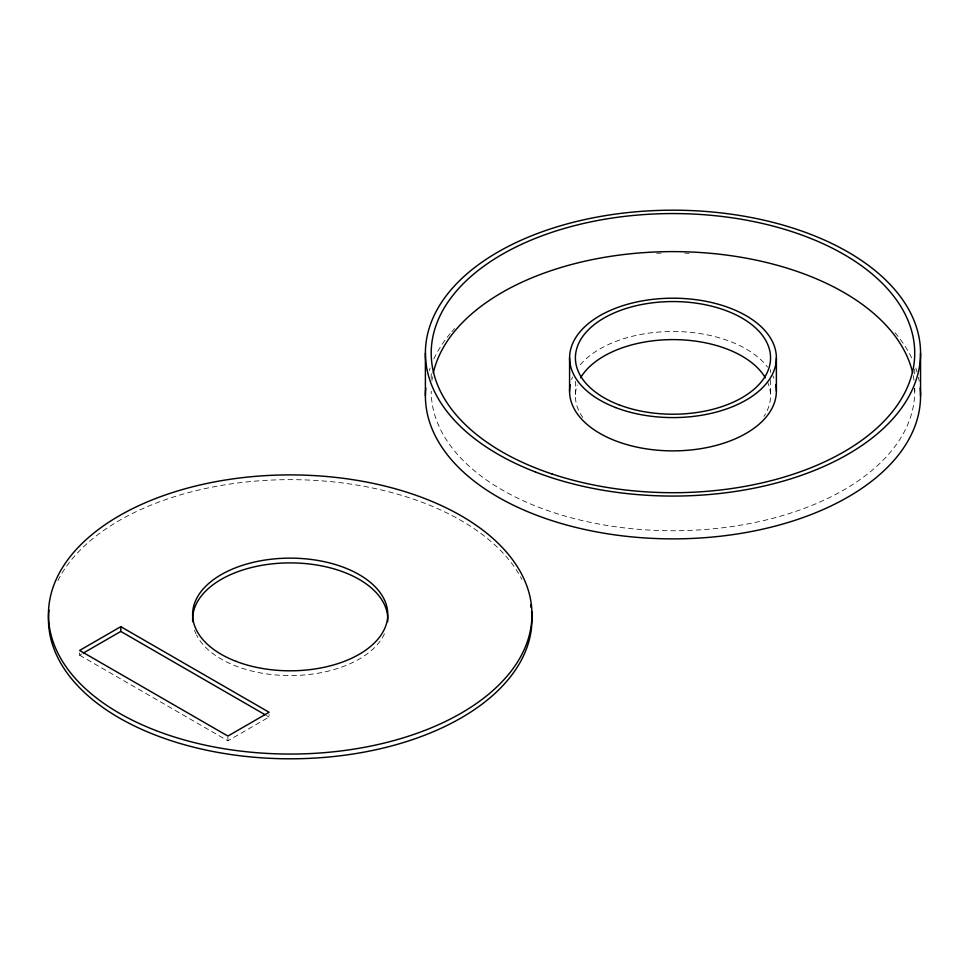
<?xml version="1.0" encoding="UTF-8"?>
<svg xmlns="http://www.w3.org/2000/svg" width="969" height="969" viewBox="0 0 969 969"><rect width="100%" height="100%" fill="white"/><g stroke="black" fill="none" stroke-linecap="round" stroke-linejoin="round"><path stroke-width="0.73" stroke-dasharray="4.84 3.63" d="M79.615 652.827L79.615 655.201L82.183 653.712M79.615 655.201L227.897 740.813L269.091 717.036L269.091 714.65M266.487 715.534L269.091 717.036M914.724 369.225L914.724 375.088M914.724 388.254L914.724 391.185M770.549 369.601L770.549 372.52M770.549 379.836L770.549 395.933M575.404 381.301L575.404 395.933M431.217 373.622L431.217 380.938M227.897 737.252L227.897 740.813M429.291 370.679A247.579 142.94 0 0 1 430.151 368.05M433.833 358.942A247.579 142.94 0 0 1 450.924 332.718M451.833 331.677A247.579 142.94 0 0 1 454.631 328.564M656.776 253.309A247.579 142.94 0 0 1 661.197 253.163M684.756 253.163A247.579 142.94 0 0 1 689.165 253.309M895.017 332.718A247.579 142.94 0 0 1 912.12 358.942M915.79 368.05A247.579 142.94 0 0 1 917.049 371.999M918.43 377.28A247.579 142.94 0 0 1 919.242 381.265M767.218 381.362A97.578 56.335 0 0 1 763.911 416.355M582.829 417.494A97.578 56.335 0 0 1 577.27 384.947M914.688 388.569A241.753 139.572 0 0 1 675.236 530.746A241.753 139.572 0 0 1 431.217 391.185M431.895 380.756A241.753 139.572 0 0 1 432.501 376.856M913.21 375.56A241.753 139.572 0 0 1 914.046 380.756M571.565 379.533A103.404 59.703 0 0 1 572.534 376.989M580.237 364.78A103.404 59.703 0 0 1 675.223 331.495A103.404 59.703 0 0 1 767.618 367.142M772.85 375.73A103.404 59.703 0 0 1 773.916 378.261M57.898 580.588A241.753 139.572 0 0 1 289.077 479.655A241.753 139.572 0 0 1 521.867 579.341M384.451 633.811A97.578 56.335 0 0 1 291.269 675.563A97.578 56.335 0 0 1 196.525 634.998M195.956 633.811A97.578 56.335 0 0 1 194.503 630.225"/><path stroke-width="1.45" d="M120.798 626.664L79.615 650.441L227.897 736.065L269.091 712.276L120.798 626.664L120.798 631.425L265.191 714.783M83.467 652.973L120.798 631.425M920.55 353.128L920.55 395.933M776.375 357.888L776.375 391.185M569.578 357.888L569.578 391.185M425.391 353.128L425.391 395.933M920.162 387.927A247.579 142.94 0 0 1 672.971 538.873A247.579 142.94 0 0 1 425.791 387.927M580.576 377.825A97.578 56.335 0 0 1 672.971 339.61A97.578 56.335 0 0 1 765.365 377.825M775.757 384.681A103.404 59.703 0 0 1 672.971 450.876A103.404 59.703 0 0 1 570.184 384.681M433.288 372.968A241.753 139.572 0 0 1 672.971 251.613A241.753 139.572 0 0 1 912.653 372.968M531.569 611.403A241.753 139.572 0 0 1 289.077 758.8A241.753 139.572 0 0 1 48.971 610.107M530.673 604.898A241.753 139.572 0 0 1 531.097 607.502M192.722 621.686A97.578 56.335 0 0 1 290.203 562.892A97.578 56.335 0 0 1 387.685 621.686M535.421 471.976A247.579 142.94 0 0 0 920.017 362.479A247.579 142.94 0 0 0 563.473 224.929A247.579 142.94 0 0 0 535.421 471.976M618.767 404.727A97.578 56.335 0 0 0 770.343 361.57A97.578 56.335 0 0 0 629.814 307.367A97.578 56.335 0 0 0 618.767 404.727M552.1 474.011A241.753 139.572 0 0 0 914.724 353.128A241.753 139.572 0 0 0 552.1 232.257A241.753 139.572 0 0 0 552.1 474.011M615.533 407.525A103.404 59.703 0 0 0 776.157 361.788A103.404 59.703 0 0 0 627.246 304.351A103.404 59.703 0 0 0 615.533 407.525M155.888 730.529A241.753 139.572 0 0 0 531.436 623.6A241.753 139.572 0 0 0 183.274 489.297A241.753 139.572 0 0 0 155.888 730.529M235.988 661.318A97.578 56.335 0 0 0 387.564 618.161A97.578 56.335 0 0 0 247.047 563.946A97.578 56.335 0 0 0 235.988 661.318"/></g></svg>
